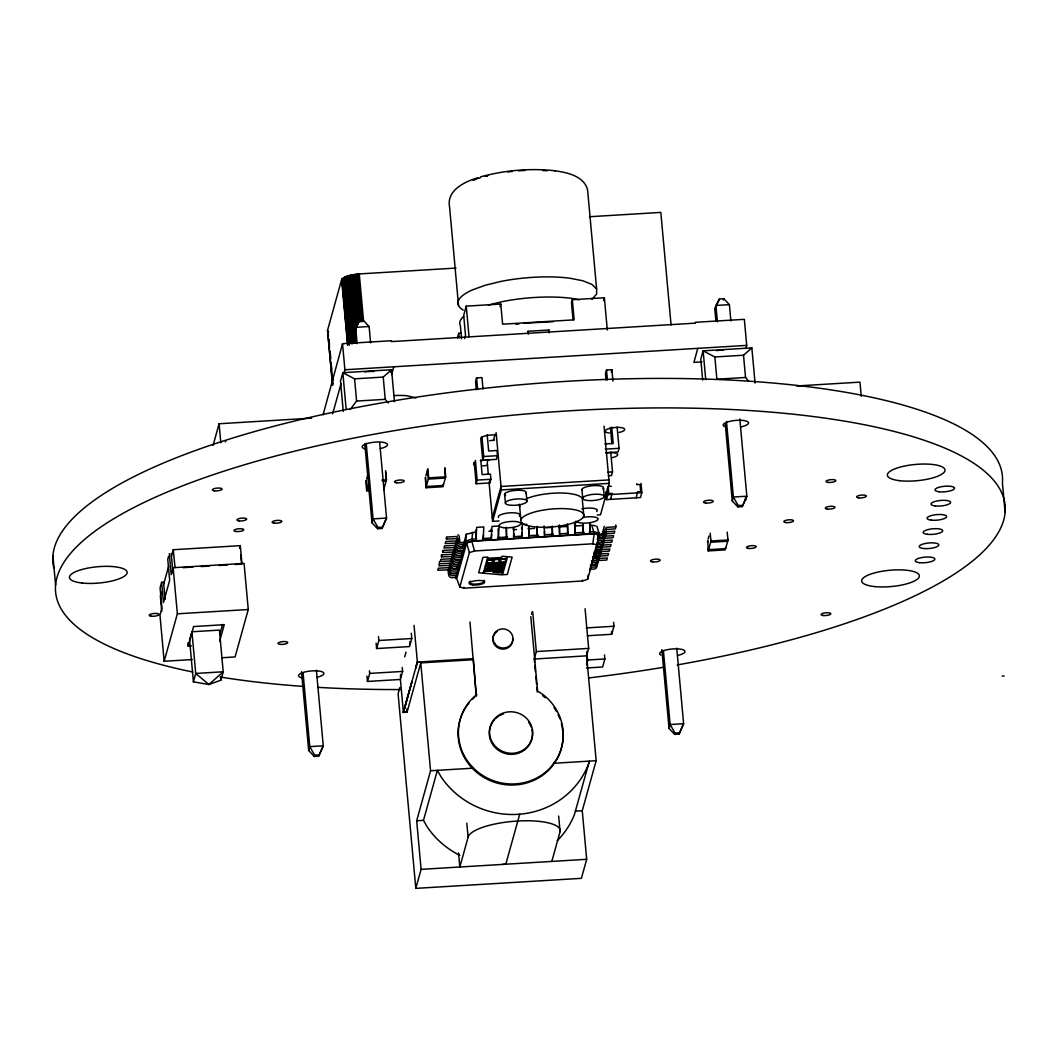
<?xml version="1.0" encoding="UTF-8"?>
<svg xmlns="http://www.w3.org/2000/svg" width="1058" height="1058" viewBox="0 0 1058 1058"><rect width="100%" height="100%" fill="white"/><g stroke="black" fill="none" stroke-linecap="round" stroke-linejoin="round"><path stroke-width="1.5" d="M506.213 527.188L506.57 538.906L506.465 528.273M559.484 525.297L559.603 535.692L559.259 525.204M400.466 677.742L400.598 674.435M595.575 563.583L595.561 564.033A1.534 1.455 15.5 0 1 594.57 565.131L590.364 565.448M595.852 556.984L595.879 556.376A2.698 2.579 15.5 0 1 596.09 555.741M596.818 559.14L596.791 559.576A1.534 1.455 15.5 0 1 595.813 560.674L591.594 560.991M597.082 552.527L597.122 551.919A2.698 2.579 15.5 0 1 597.334 551.284M596.924 565.673L596.884 566.48A3.478 3.319 15.5 0 1 594.662 568.979L589.954 569.363M598.154 561.216L598.127 562.023A3.478 3.319 15.5 0 1 595.892 564.522L591.184 564.919M598.735 559.14L598.696 559.947A3.478 3.319 15.5 0 1 596.474 562.433L591.766 562.83M599.397 556.773L599.357 557.579A3.478 3.319 15.5 0 1 597.135 560.066L592.427 560.462M599.979 554.683L599.939 555.49A3.478 3.319 15.5 0 1 597.717 557.989L593.009 558.373M600.534 545.769L600.508 546.219A1.534 1.455 15.5 0 1 599.529 547.317L596.567 547.555M601.209 550.226L601.182 551.033A3.478 3.319 15.5 0 1 598.947 553.532L594.239 553.916L594.08 552.078L598.286 551.773A1.534 1.455 15.5 0 0 599.264 550.663M601.764 541.312L601.751 541.762A1.534 1.455 15.5 0 1 600.759 542.86L597.81 543.098M602.042 534.713L602.068 534.105A2.698 2.579 15.5 0 1 602.28 533.457M602.452 545.769L602.412 546.576A3.478 3.319 15.5 0 1 600.19 549.076L595.482 549.472M603.007 536.856L602.981 537.305A1.534 1.455 15.5 0 1 602.002 538.403L597.796 538.72L597.955 540.559L602.663 540.162A3.478 3.319 15.5 0 0 604.885 537.676L604.541 532.637M603.113 543.402L603.073 544.209A3.478 3.319 15.5 0 1 600.851 546.708L596.143 547.092M603.642 534.938L603.311 529.648A2.698 2.579 15.5 0 1 603.523 529M603.695 541.326L603.655 542.119A3.478 3.319 15.5 0 1 601.433 544.619L596.725 545.015M604.343 538.945L604.316 539.752A3.478 3.319 15.5 0 1 602.081 542.251L597.373 542.635M605.586 534.488L605.546 535.295A3.478 3.319 15.5 0 1 603.324 537.795L598.616 538.191M582.945 523.644L583.037 534.277L582.694 523.776M455.628 576.835L455.8 578.673L465.705 543.032L466.353 534.211L475.822 532.002M472.556 532.2L471.894 541.008L465.705 543.032M582.469 581.001L587.64 579.321L597.201 544.896L598.577 534.978L594.173 533.867L471.828 541.299L466.657 542.979L456.752 578.607L459.794 587.084L464.184 588.182L582.469 581.001L582.574 580.141M587.64 579.321L588.116 575.314M459.794 587.084L469.355 552.66L474.526 550.967L592.811 543.799L594.173 533.867M513.619 527.836L513.725 538.482M528.921 526.91L529.013 537.543L528.669 527.056M537.054 526.421L537.16 537.054L536.816 526.567M544.447 533.682L544.182 526.381M567.643 524.57L567.749 535.203L567.392 524.041M575.036 531.83L575.023 529.833M590.1 523.207L590.192 533.84L589.848 523.34M332.715 385.31L327.544 330.374L341.522 279.947C345.873 274.644 354.073 274.789 360.394 273.863L455.985 268.071M483.255 573.171L483.85 570.976L502.96 569.826L503.449 568.067L484.339 569.217L487.725 557.077L482.951 557.368L478.666 572.762L483.255 573.171L483.85 570.976M484.18 573.224L484.736 571.188L502.867 570.09L502.457 571.637L492.909 572.219L499.495 572.854L502.338 572.047L501.571 574.811L484.167 573.264L484.736 571.188M415.675 668.14L417.368 661.964L414.035 625.384M411.284 633.213L411.774 638.516L409.539 646.557L376.595 648.554L376.119 643.251M469.964 621.998L476.285 695.82L473.31 658.671L421.058 661.845L407.066 712.166L403.389 712.391L400.4 679.395L402.622 671.42L402.252 667.439M168.526 556.468L167.759 559.259L169.664 580.273L163.461 602.584L161.623 582.31L163.54 582.191L165.101 599.397M161.623 582.31L160.075 587.864L161.927 608.152L159.97 615.161L164.162 661.263L192.199 659.557M161.438 592.176L160.366 596.051L161.768 611.418M163.699 584.029L168.672 566.189M171.462 556.138L173.248 549.724L240.311 545.65L241.991 564.086L235.445 564.483M221.889 657.759L235.074 656.952L248.26 609.514L244.067 563.411L173.155 567.723L171.224 574.692L169.306 553.678M175.073 567.604L173.248 549.724M213.068 445.458L219.099 423.755L311.674 418.135M164.162 661.263L177.36 613.812L173.155 567.723M189.99 638.768L191.934 631.771L219.416 630.105L223.212 671.777L220.884 680.175L208.889 684.526L193.402 681.841L189.607 640.169M191.392 645.883L188.165 646.081L193.601 626.548L224.256 624.683L219.667 641.214M193.402 681.841L195.73 673.443L191.934 631.771M239.597 548.229L240.311 545.65M219.654 634.919L222.577 624.405M745.85 348.505L746.71 345.384L744.343 319.331L695.423 322.306L695.503 323.14L391.513 341.589L391.434 340.742L342.527 343.705L323.074 414.815M355.594 342.673L354.549 331.26L355.647 327.332L359.125 320.865L363.542 320.6L369.123 326.512L370.604 342.818M332.635 413.89L340.993 383.803M344.022 372.879L344.895 369.758L342.527 343.705M359.125 320.865L354.549 331.26M390.799 372.535L391.566 369.745L342.832 372.694L340.504 381.065L343.268 411.43M391.645 374.598L393.814 366.795M366.61 478.877L367.43 475.902M369.784 490.621L366.69 490.806L368.687 483.625M316.382 670.243L323.259 745.811L318.683 756.192L314.279 756.457L308.685 750.545L309.782 746.631L303.051 672.716M379.677 442.509L386.554 518.063L381.978 528.458L377.574 528.722L371.98 522.811L373.077 518.883L366.2 443.328M383.684 488.439L383.935 487.513L384.028 488.531M383.684 489.775L386.448 479.869L385.601 470.665M314.279 756.457L314.636 755.174L309.782 746.631L323.259 745.811L318.683 756.192M377.574 528.722L377.931 527.439L373.077 518.883L386.554 518.063L381.978 528.458M457.466 337.753L458.696 333.336L461.275 333.177M607.305 329.977L604.369 297.761L572.312 299.705L574.137 319.847L502.616 324.184L500.778 304.043L466.247 306.146L463.695 315.337L465.52 335.479L464.674 338.547M400.4 679.461L367.457 681.458L369.692 673.417L369.44 670.759M376.595 648.554L378.83 640.513L378.473 636.532M425.858 475.836L427.855 468.654L428.688 477.859L425.938 487.764L442.945 486.733L445.696 476.827L444.863 467.623M442.932 485.397L443.196 484.471L443.289 485.49L426.281 486.521L426.189 485.503L425.938 486.429L425.448 477.317L425.938 487.764M483.017 389L481.972 377.574L476.576 377.904L475.558 381.568L476.312 389.754M500.037 306.701L500.778 304.043M439.44 561.891L439.017 565.818L449.134 565.422L449.981 571.016A3.478 3.319 15.5 0 0 452.639 573.211L457.36 573.026M459.846 564.112L455.112 564.298A3.478 3.319 15.5 0 1 452.467 562.102L451.607 556.521L441.503 556.905L442.072 554.828L452.031 554.326L453.036 560.013A3.478 3.319 15.5 0 0 455.694 562.221L460.415 562.036L460.256 560.198L456.024 560.396A1.534 1.455 15.5 0 1 454.861 559.418L454.755 558.994M461.076 559.669L456.355 559.841A3.478 3.319 15.5 0 1 453.697 557.645L452.85 552.064L442.733 552.448L443.315 550.372L453.26 549.869L454.279 555.569A3.478 3.319 15.5 0 0 456.937 557.764L461.658 557.579L461.486 555.741L457.268 555.939A1.534 1.455 15.5 0 1 456.104 554.974L455.998 554.537M464.793 546.298L460.071 546.483A3.478 3.319 15.5 0 1 457.413 544.288L456.567 538.694L446.45 539.091L447.031 537.001L456.977 536.512L457.995 542.199A3.478 3.319 15.5 0 0 460.64 544.394L465.375 544.222L465.203 542.37L460.984 542.569A1.534 1.455 15.5 0 1 459.807 541.603L459.185 536.34A2.698 2.579 15.5 0 0 457.797 534.845M415.781 667.757L417.368 661.964L403.389 712.325L407.066 712.166L406.775 708.979M480.768 459.886L482.104 474.566L490.423 474.063L490.899 479.261L489.88 482.924L476.166 483.757L477.184 480.094L475.399 460.428M487.169 434.679L488.664 450.999L496.982 450.496L497.445 455.681L496.427 459.357L482.712 460.19L483.731 456.514L481.945 436.861M456.725 568.887L458.035 564.152M462.849 546.827L466.353 534.211M488.122 459.384L487.249 462.531L488.293 473.931M493.359 440.525L495.104 434.243M457.783 569.085L460.362 559.788M461.222 556.693L462.954 550.491M527.598 332.794L528.008 331.286L548.943 330.017L549.208 332.9M492.287 517.891L501.029 486.468L608.932 479.922M499.138 520.959L492.605 521.356L501.333 489.92L496.136 432.722M548.52 331.524L548.943 330.017M585.074 608.747L588.671 648.395L586.608 655.841L596.157 760.715L582.257 810.706L586.674 859.308L581.397 878.338L415.807 888.376L421.097 869.359L416.68 820.757L430.566 770.753L420.753 662.89L473.005 659.742M459.833 855.353A83.37 79.535 15.5 0 1 427.207 826.906L423.491 820.334L437.39 770.343L441.107 776.916A83.37 79.535 15.5 0 0 519.716 814.197A83.37 79.535 15.5 0 0 588.301 764.643L589.372 761.125L574.401 814.647A83.37 79.535 15.5 0 1 557.262 840.674M573.026 319.728L571.479 302.694L572.312 299.705M513.553 536.644L513.844 533.549M522.361 522.745L521.859 537.98L522.149 532.61M476.391 695.82L476.589 694.749M472.278 768.227L472.516 767.103M603.589 300.591L604.369 297.761M544.315 536.618L544.606 531.248M531.513 614.156L532.227 611.603M612.952 381.158L611.908 369.692L606.512 370.022L605.493 373.686L606.089 380.206M611.233 372.138L611.908 369.692M534.554 662.176L534.264 659.028L536.327 651.569L532.716 611.921M575.565 521.369L574.904 534.766M604.039 426.176L609.236 483.374L600.508 514.81L597.241 515.008M610.731 452.229L612.516 471.881L611.498 475.545L608.443 475.73M617.131 427.009L619.062 448.314L618.044 451.978L605.864 452.718M641.016 483.4L641.849 492.605L640.474 497.551L606.472 499.614L607.847 494.668L607.279 488.531M519.716 814.197L505.817 864.188A83.37 79.535 15.5 0 1 502.576 864.399M597.281 539.62L598.577 534.978M589.623 570.553L599.529 534.912L596.924 526.289M615.862 524.913L615.452 528.841L605.705 529.463M554.247 763.254L554.551 762.183M586.582 664.966L587.693 660.946L586.833 651.543M636.215 497.815L637.498 491.838L640.698 491.639L640.037 484.485L636.85 484.683L636.757 483.651M604.488 654.981L604.859 658.962L602.624 666.99L586.37 667.982M587.335 635.765L611.709 634.284L613.944 626.243L613.587 622.263M551.813 861.424L560.079 831.667L558.65 816.035M697.791 348.36L693.889 362.391L702.049 361.889M715.882 320.812L714.838 309.399L715.935 305.471L719.414 299.004L723.831 298.74L729.412 304.651L730.893 320.958M719.414 299.004L714.838 309.399M723.474 300.022L723.831 298.74M708.159 538.985L708.979 536.022M707.577 542.423L707.749 540.479L708.238 550.914L725.246 549.882L727.997 539.977L727.163 532.108M708.225 549.578L708.49 548.652L708.582 549.671L725.59 548.639L725.497 547.621L725.233 548.547M710.817 540.294L710.645 542.251L727.653 541.22L727.811 539.263M708.238 550.914L710.989 541.008L710.156 533.139M676.736 648.144L683.613 723.698L679.038 734.093L674.634 734.358L669.04 728.446L670.137 724.518L663.406 650.604M739.82 419.008L746.842 496.202L742.266 506.597L737.862 506.861L732.268 500.95L733.366 497.022L726.489 421.468M674.634 734.358L674.991 733.075L670.137 724.518L683.613 723.698L679.038 734.093M737.862 506.861L738.22 505.579L733.366 497.022L746.842 496.202L742.266 506.597M404.711 656.82L406.021 652.151M399.779 687.594L398.099 693.664L415.807 888.376M225.38 441.913L225.804 440.908M487.976 565.104L504.613 563.848L505.023 562.38L489.351 563.345A3.108 0.873 -5.2 0 0 487.381 563.795L485.397 568.82L503.542 567.723L504.031 565.937L487.474 566.943L504.124 565.646L504.534 564.126L487.976 565.131M350.238 409.459L356.586 401.061L354.562 378.83L342.832 372.694L346.178 409.459M591.977 299.321L596.646 294.018L596.606 288.913L587.613 190.136C584.347 175.906 566.572 172.335 554.366 170.695M354.562 378.83L383.221 377.084L391.566 369.745L394.475 401.709M702.684 379.994L700.793 359.217L703.12 350.846L714.851 356.969L743.51 355.224L751.854 347.884L755.055 383.049M476.695 694.749L475.016 695.992A52.622 50.189 15.5 0 0 475.452 769.96A52.622 50.189 15.5 0 0 552.223 765.516L556.733 759.036A52.622 50.189 15.5 0 0 543.071 694.643L537.609 691.046L530.799 616.708M473.124 180.376L476.999 178.895M477.925 177.731C465.07 181.46 446.304 190.308 449.557 206.786L458.537 305.564M465.533 541.193L471.736 539.17L476.629 538.879M478.282 178.405L480.107 177.85M480.544 176.871C504.798 170.206 530.309 168.05 555.318 170.774M485.291 176.302L487.817 175.694L485.767 176.17M488.452 305.061L502.603 301.583A70.807 19.996 -5.2 0 1 571.677 298.356L579.136 299.811M516 324.33L519.2 323.827M524.027 323.179L553.321 321.685M589.518 216.731L660.827 212.407L671.076 325.004M369.123 326.512L355.647 327.332L357.128 343.638M729.412 304.651L715.935 305.471L717.417 321.777M344.895 369.758L746.71 345.384M751.854 347.884L703.12 350.846L705.739 379.61M356.586 401.061L385.244 399.329L388.286 402.913M748.561 381.052L745.533 377.468L716.874 379.2L714.851 356.969M796.621 385.972L859.956 382.136L861.252 396.353M604.885 443.95L613.204 443.447L611.709 427.128M483.731 456.514L497.445 455.681M605.348 449.134L619.062 448.314M381.806 480.147L386.448 479.869M428.688 477.859L445.696 476.827M383.009 481.297L386.104 481.112L385.615 472M477.184 480.094L490.899 479.261M607.94 472.159L612.516 471.881M370.128 489.378L367.033 489.563L366.941 488.545L366.676 489.47L366.187 480.372L366.69 490.806M501.333 489.92L609.236 483.374M611.352 486.23L608.165 486.416L608.813 493.583L612 493.385L610.717 499.363L610.625 498.331M607.847 494.668L641.849 492.605M377.931 527.439L382.335 527.175M738.22 505.579L742.623 505.314M522.533 524.583L526.831 524.318M488.875 531.209L492.129 531.01M513.342 529.727L516.608 529.529M528.021 528.828L534.554 528.431M544.341 527.836L550.874 527.439M559.021 526.95L567.181 526.461M575.34 525.958L583.5 525.469M616.034 526.752L606.102 527.466L606.128 533.219A3.478 3.319 15.5 0 1 603.906 535.705L599.198 536.102M483.149 538.482L491.309 537.993M497.842 537.596L507.628 537.001M514.148 536.604L522.308 536.102M528.828 535.705L538.615 535.123M545.148 534.726L553.308 534.224M559.827 533.827L567.987 533.338M574.507 532.941L584.294 532.346M589.2 532.055L594.093 531.751L599.357 533.073M605.295 531.79L614.791 531.209L614.209 533.298L604.713 533.867M471.894 541.008L594.252 533.589L599.529 534.912M599.026 534.264L603.245 533.946A1.534 1.455 15.5 0 0 604.224 532.848L603.88 527.558A2.698 2.579 15.5 0 1 604.475 526.368M604.065 536.247L613.561 535.665L612.979 537.755L603.483 538.324M602.822 540.704L612.317 540.122L611.736 542.212L602.24 542.78M183.1 567.657L192.913 567.062M201.099 566.572L209.272 566.07M219.085 565.475L227.272 564.985M463.549 550.755L458.828 550.94A3.478 3.319 15.5 0 1 456.17 548.732L455.324 543.151L445.206 543.548L445.788 541.458L455.734 540.969L456.752 546.655A3.478 3.319 15.5 0 0 459.41 548.851L464.131 548.666L463.973 546.827L459.741 547.026A1.534 1.455 15.5 0 1 458.577 546.06L458.471 545.624M603.166 545.055L611.074 544.579L610.506 546.655L601.01 547.237M462.32 555.212L457.585 555.384A3.478 3.319 15.5 0 1 454.94 553.189L454.094 547.608L443.976 548.004L444.558 545.915L454.504 545.412L455.522 551.112A3.478 3.319 15.5 0 0 458.167 553.308L462.901 553.122L462.73 551.284L458.511 551.482A1.534 1.455 15.5 0 1 457.334 550.517L457.241 550.081M710.989 541.008L727.997 539.977M600.349 549.605L609.844 549.036L609.263 551.112L599.767 551.694M594.9 551.549L599.608 551.152A3.478 3.319 15.5 0 0 601.83 548.666L601.618 545.042M439.599 563.729L449.544 563.24L450.563 568.926A3.478 3.319 15.5 0 0 453.221 571.122L457.942 570.95L457.77 569.111L453.551 569.31A1.534 1.455 15.5 0 1 452.388 568.331L452.282 567.895M599.106 554.061L608.601 553.493L608.019 555.569L600.111 556.045M593.67 556.005L598.365 555.609A3.478 3.319 15.5 0 0 600.6 553.122L600.375 549.499M592.837 556.534L597.056 556.217A1.534 1.455 15.5 0 0 598.034 555.119M597.863 558.518L607.371 557.936L606.789 560.026L598.868 560.502M458.603 568.569L453.882 568.754A3.478 3.319 15.5 0 1 451.224 566.559L450.377 560.978L440.26 561.362L440.842 559.285L450.787 558.783L451.806 564.469A3.478 3.319 15.5 0 0 454.451 566.665L459.185 566.493L459.013 564.655L454.795 564.853A1.534 1.455 15.5 0 1 453.618 563.874L453.525 563.438M590.536 567.286L595.231 566.89A3.478 3.319 15.5 0 0 597.466 564.403L597.241 560.78M456.13 577.483L451.396 577.668A3.478 3.319 15.5 0 1 448.751 575.459L447.904 569.878L437.787 570.275L438.369 568.186L448.314 567.696L449.333 573.383A3.478 3.319 15.5 0 0 451.978 575.578L456.699 575.393L456.54 573.555L452.321 573.753A1.534 1.455 15.5 0 1 451.144 572.788L451.039 572.352M177.36 613.812L248.26 609.514M378.83 640.513L411.774 638.516M586.317 627.923L613.944 626.243M536.327 651.569L588.671 648.395M534.264 659.028L586.608 655.841M586.978 660.047L604.859 658.962M369.692 673.417L402.622 671.42M1002.243 676.128L1004.121 676.009M674.991 733.075L679.395 732.81M314.636 755.174L319.04 754.909M430.566 770.753L473.336 768.161M553.413 763.307L596.157 760.715M416.68 820.757L423.491 820.334M575.473 811.116L582.257 810.706M421.097 869.359L586.674 859.308M592.969 525.297L595.614 525.958M592.811 543.799L597.201 544.896M416.045 397.967L407.224 395.798A26.728 7.551 -5.2 0 0 394.396 395.586M328.668 332.093L327.636 330.982M596.606 288.913L591.858 284.39L582.733 280.74L569.839 278.214A70.807 19.996 -5.2 0 0 500.778 281.454L485.053 285.316L472.225 289.985A68.016 19.203 -5.2 0 0 463.272 310.087M591.66 524.966L594.252 533.589M463.88 587.335L464.184 588.182M471.828 541.299L474.526 550.967M466.657 542.979L469.355 552.66M458.603 538.416L459 541.841M1005.1 512.35L1002.415 482.858A476.708 134.591 -5.2 0 0 517.746 384.993A476.708 134.591 -5.2 0 0 53.813 567.881M743.51 355.224L745.533 377.468M745.454 496.85L745.758 500.13M725.246 423.755L732.268 500.95M661.872 649.599L669.04 728.446M606.512 370.022L607.411 379.809M610.4 427.525L611.881 443.844M605.771 491.944L606.472 499.614M603.51 488.108L604.29 496.757A10.871 3.068 -5.2 0 1 587.349 500.46A10.871 3.068 -5.2 0 1 588.87 495.012A10.871 3.068 -5.2 0 1 604.29 496.757M602.875 535.454L602.65 532.015A2.698 2.579 15.5 0 1 602.862 531.38M611.471 631.626L611.709 634.284M597.664 550.451L597.929 553.268M596.434 554.908L596.686 557.725M581.926 489.418L582.72 498.067M583.804 516.026A31.7 8.953 -5.2 0 0 538.813 510.961A31.7 8.953 -5.2 0 0 534.396 526.831A31.7 8.953 -5.2 0 0 583.804 516.026L582.389 500.46A31.7 8.953 -5.2 0 0 562.486 493.041A31.7 8.953 -5.2 0 0 526.17 498.86M574.891 528.431L574.56 524.265M528.008 331.286L528.273 334.169M526.183 492.803L526.963 501.452A10.871 3.068 -5.2 0 1 510.022 505.155A10.871 3.068 -5.2 0 1 511.53 499.707A10.871 3.068 -5.2 0 1 526.963 501.452M534.845 665.323L535.414 671.632M535.851 676.366L536.578 684.248M536.869 687.396L537.305 692.117M520.867 519.848L519.452 504.282A31.7 8.953 -5.2 0 0 519.862 506.584M504.6 494.112L505.38 502.762M489.642 480.332L489.88 482.924M489.034 482.064L492.605 521.356M476.576 377.904L477.621 389.37M480.927 440.525L482.712 460.19M466.247 306.146L469.038 336.748M474.222 462.465L476.166 483.757M461.566 338.785L460.375 325.705A68.016 19.203 -5.2 0 1 463.708 316.355M458.696 333.336L459.119 337.978M444.863 468.959L445.352 478.057L428.345 479.089L427.511 469.884M450.205 571.611L450.47 574.441M446.278 537.252L446.45 539.091M442.575 550.61L442.733 552.448M466.816 823.19L468.099 837.262L459.833 867.005L458.55 852.933M441.331 555.066L441.503 556.905M409.922 641.598L410.16 644.256M383.221 377.084L385.244 399.329M359.284 273.943L363.608 321.42M358.186 274.048L362.51 321.526M357.088 274.154L361.413 321.632M356.004 274.286L360.315 321.764M354.919 274.445L359.244 321.923M353.861 274.617L358.331 323.735M352.817 274.802L357.432 325.547M351.798 275.001L356.572 327.398M350.806 275.212L355.872 330.889M349.854 275.45L354.919 331.114M355.224 334.394L355.964 342.58M364.812 443.963L371.98 522.811M348.928 275.702L355.038 342.818M348.056 275.953L354.166 343.083M347.209 276.217L353.319 343.347M346.416 276.508L352.526 343.625M345.675 276.799L351.785 343.916M344.987 277.09L350.952 342.58M344.353 277.394L350.317 342.885M343.784 277.712L349.735 343.202M343.268 278.016L349.378 345.146M342.805 278.347L348.77 343.837M342.422 278.664L348.386 344.154M342.091 278.981L348.056 344.472M341.84 279.299L347.791 344.789M341.641 279.629L347.606 345.12M366.967 676.141L367.457 681.458M329.051 340.015L329.501 344.934M330.096 351.481L330.691 358.027M331.141 362.947L331.736 369.493M332.186 374.4L332.781 380.946M328.02 331.564L328.469 336.47M328.76 339.75L329.514 347.937M329.805 351.203L330.546 359.389M330.85 362.669L331.749 372.495M332.04 375.762L332.781 383.948M327.544 330.374L332.476 384.715M301.517 671.711L308.685 750.545M240.695 554.815L241.409 562.618M219.099 423.755L220.831 442.72M220.593 676.975L220.884 680.175M187.874 642.894L188.165 646.081M171.224 553.559L172.996 573.039M52.9 555.609L55.585 585.114M552.342 526.276L552.448 536.128L552.144 526.329M544.05 527.466L543.971 526.13M521.607 528.828L521.515 527.492M513.461 529.317L513.381 527.982M491.56 534.475L491.269 539.845L491.944 526.434L499.098 526.011L498.424 539.408L498.08 528.907M491.018 530.68L490.925 529.344M483.427 534.964L483.136 540.334L483.797 526.937L476.655 527.36L475.981 540.77L475.637 530.27M192.834 672.028A476.708 134.591 -5.2 0 1 252.465 462.425A476.708 134.591 -5.2 0 1 953.813 452.136A476.708 134.591 -5.2 0 1 677.213 664.927M664.252 667.148A476.708 134.591 -5.2 0 1 588.579 677.953M400.03 689.565A476.708 134.591 -5.2 0 1 317.532 687.33M302.667 686.364A476.708 134.591 -5.2 0 1 220.183 677.014M494.522 439.996A9.8 2.764 -5.2 0 1 489.55 440.67M481.522 439.758A9.8 2.764 -5.2 0 1 484.009 436.24A9.8 2.764 -5.2 0 1 495.898 435.076M606.194 452.917A9.8 2.764 -5.2 0 1 617.25 453.869A9.8 2.764 -5.2 0 1 612.132 457.664M724.386 426.519A12.736 3.597 -5.2 0 1 730.417 421.203A12.736 3.597 -5.2 0 1 747.318 421.507A12.736 3.597 -5.2 0 1 741.288 426.824M365.962 449.081A12.736 3.597 -5.2 0 1 366.914 443.606A12.736 3.597 -5.2 0 1 385.615 442.945A12.736 3.597 -5.2 0 1 380.298 448.566M302.323 677.887A12.736 3.597 -5.2 0 1 303.276 672.412A12.736 3.597 -5.2 0 1 321.976 671.751A12.736 3.597 -5.2 0 1 316.659 677.371M660.84 655.087A12.736 3.597 -5.2 0 1 666.871 649.784A12.736 3.597 -5.2 0 1 683.772 650.075A12.736 3.597 -5.2 0 1 677.742 655.391M487.513 465.229A9.8 2.764 -5.2 0 1 482.541 465.904M474.5 464.991A9.8 2.764 -5.2 0 1 475.293 462.161M480.306 460.68A9.8 2.764 -5.2 0 1 488.875 460.309M609.421 433.026A9.8 2.764 -5.2 0 1 608.019 428.9A9.8 2.764 -5.2 0 1 622.924 428.001A9.8 2.764 -5.2 0 1 619.155 432.431M581.821 508.885A10.871 3.068 -5.2 0 1 593.723 508.395A10.871 3.068 -5.2 0 1 596.659 511.464M582.601 517.547A10.871 3.068 -5.2 0 1 597.386 518.01A10.871 3.068 -5.2 0 1 590.113 522.665A10.871 3.068 -5.2 0 1 576.597 521.382M582.072 490.211A10.871 3.068 -5.2 0 1 593.591 485.622A10.871 3.068 -5.2 0 1 602.915 488.941M505.605 495.594A10.871 3.068 -5.2 0 1 514.849 490.423A10.871 3.068 -5.2 0 1 525.588 493.636M498.477 517.415A10.871 3.068 -5.2 0 1 509.996 512.826A10.871 3.068 -5.2 0 1 519.319 516.159M452.837 552.66A2.698 2.579 15.5 0 1 453.432 553.043M454.675 548.586A2.698 2.579 15.5 0 1 455.469 549.697M455.905 544.129A2.698 2.579 15.5 0 1 456.382 544.632M449.716 566.4A2.698 2.579 15.5 0 1 450.192 566.916M483.81 580.313A7.697 2.169 -5.2 0 1 476.259 584.056A7.697 2.169 -5.2 0 1 470.572 581.12M561.362 723.46A52.622 50.189 15.5 0 1 556.442 760.12L551.906 766.6A52.622 50.189 15.5 0 1 481.654 776.043A52.622 50.189 15.5 0 1 464.634 709.257M465.454 707.895A52.622 50.189 15.5 0 1 469.17 702.763M472.384 699.232A52.622 50.189 15.5 0 1 474.711 697.063M542.78 695.714A52.622 50.189 15.5 0 1 545.306 697.791M553.982 707.485A52.622 50.189 15.5 0 1 556.548 711.598M558.042 714.454A52.622 50.189 15.5 0 1 559.92 718.885M531.923 729.61A21.676 20.684 15.5 0 1 505.698 753.64A21.676 20.684 15.5 0 1 494.284 719.89M495.223 718.911A21.676 20.684 15.5 0 1 498.437 716.332M499.614 715.618A21.676 20.684 15.5 0 1 503.436 713.938M528.537 722.125A21.676 20.684 15.5 0 1 531.142 726.991M512.68 638.939A10.011 9.548 15.5 0 1 498.53 648.118A10.011 9.548 15.5 0 1 497.022 631.56M468.046 837.275A46.314 13.159 -5 0 1 517.283 821.048A46.314 13.159 -5 0 1 560.145 831.667M507.642 171.978A58.759 16.584 -5.2 0 1 512.323 171.422M518.618 170.841A58.759 16.584 -5.2 0 1 524.887 170.47M542.873 170.523A58.759 16.584 -5.2 0 1 547.026 170.814M332.357 383.38A56.471 15.949 -5.2 0 1 333.376 378.354M716.597 350.661A13.357 3.769 -5.2 0 1 723.394 350.053M364.798 371.9A13.357 3.769 -5.2 0 1 373.699 371.543M411.959 681.524L403.389 712.391L411.959 681.524M487.831 560.066L486.971 563.147L505.116 562.049L505.975 558.955L501.201 559.246L500.725 560.938L498.807 561.057L499.283 559.365L494.496 559.656L494.033 561.348L492.142 561.467L492.605 559.775L487.831 560.066M488.333 558.254L487.91 559.788L506.055 558.69L506.623 556.614L502.047 556.204L501.704 557.447L488.333 558.254M507.549 556.693L502.524 574.759L507.311 574.468L512.125 557.103L507.549 556.693M223.212 671.777L208.889 684.526L195.73 673.443L223.212 671.777M421.044 661.832L417.368 662.057L421.058 661.845M396.578 482.805A4.906 1.389 -5.2 0 0 404.222 481.139A4.906 1.389 -5.2 0 0 397.266 480.358A4.906 1.389 -5.2 0 0 396.578 482.805M828.15 482.422A4.906 1.389 -5.2 0 0 835.794 480.755A4.906 1.389 -5.2 0 0 828.824 479.962A4.906 1.389 -5.2 0 0 828.15 482.422M748.561 548.441A4.906 1.389 -5.2 0 0 756.205 546.761A4.906 1.389 -5.2 0 0 749.249 545.981A4.906 1.389 -5.2 0 0 748.561 548.441M899.789 480.702A28.95 8.173 -5.2 0 0 944.926 470.836A28.95 8.173 -5.2 0 0 903.823 466.208A28.95 8.173 -5.2 0 0 899.789 480.702M874.146 586.529A28.95 8.173 -5.2 0 0 919.283 576.663A28.95 8.173 -5.2 0 0 878.18 572.021A28.95 8.173 -5.2 0 0 874.146 586.529M823.177 615.531A4.906 1.389 -5.2 0 0 830.821 613.852A4.906 1.389 -5.2 0 0 823.865 613.071A4.906 1.389 -5.2 0 0 823.177 615.531M280.079 644.362A4.906 1.389 -5.2 0 0 287.723 642.682A4.906 1.389 -5.2 0 0 280.767 641.902A4.906 1.389 -5.2 0 0 280.079 644.362M705.607 503.026A4.906 1.389 -5.2 0 0 713.251 501.36A4.906 1.389 -5.2 0 0 706.294 500.566A4.906 1.389 -5.2 0 0 705.607 503.026M81.916 583.011A28.95 8.173 -5.2 0 0 127.053 573.132A28.95 8.173 -5.2 0 0 85.949 568.503A28.95 8.173 -5.2 0 0 81.916 583.011M785.896 522.573A4.906 1.389 -5.2 0 0 793.54 520.906A4.906 1.389 -5.2 0 0 786.583 520.126A4.906 1.389 -5.2 0 0 785.896 522.573M151.307 616.232A4.906 1.389 -5.2 0 0 158.951 614.553A4.906 1.389 -5.2 0 0 151.982 613.772A4.906 1.389 -5.2 0 0 151.307 616.232M927.416 534.316A9.8 2.764 -5.2 0 0 942.691 530.971A9.8 2.764 -5.2 0 0 928.779 529.397A9.8 2.764 -5.2 0 0 927.416 534.316M931.357 520.139A9.8 2.764 -5.2 0 0 946.632 516.793A9.8 2.764 -5.2 0 0 932.72 515.22A9.8 2.764 -5.2 0 0 931.357 520.139M919.534 562.671A9.8 2.764 -5.2 0 0 934.822 559.325A9.8 2.764 -5.2 0 0 920.896 557.751A9.8 2.764 -5.2 0 0 919.534 562.671M923.475 548.494A9.8 2.764 -5.2 0 0 938.763 545.148A9.8 2.764 -5.2 0 0 924.837 543.574A9.8 2.764 -5.2 0 0 923.475 548.494M827.33 509.083A4.906 1.389 -5.2 0 0 834.974 507.417A4.906 1.389 -5.2 0 0 828.017 506.637A4.906 1.389 -5.2 0 0 827.33 509.083M236.079 531.513A4.906 1.389 -5.2 0 0 243.724 529.846A4.906 1.389 -5.2 0 0 236.767 529.053A4.906 1.389 -5.2 0 0 236.079 531.513M239.029 520.906A4.906 1.389 -5.2 0 0 246.673 519.24A4.906 1.389 -5.2 0 0 239.716 518.446A4.906 1.389 -5.2 0 0 239.029 520.906M274.207 523.168A4.906 1.389 -5.2 0 0 281.838 521.488A4.906 1.389 -5.2 0 0 274.882 520.708A4.906 1.389 -5.2 0 0 274.207 523.168M652.495 561.943A4.906 1.389 -5.2 0 0 660.126 560.277A4.906 1.389 -5.2 0 0 653.17 559.497A4.906 1.389 -5.2 0 0 652.495 561.943M858.712 497.855A4.906 1.389 -5.2 0 0 866.357 496.189A4.906 1.389 -5.2 0 0 859.4 495.395A4.906 1.389 -5.2 0 0 858.712 497.855M214.417 490.846A4.906 1.389 -5.2 0 0 222.061 489.18A4.906 1.389 -5.2 0 0 215.091 488.386A4.906 1.389 -5.2 0 0 214.417 490.846M939.24 491.772A9.8 2.764 -5.2 0 0 954.514 488.439A9.8 2.764 -5.2 0 0 940.602 486.865A9.8 2.764 -5.2 0 0 939.24 491.772M935.298 505.962A9.8 2.764 -5.2 0 0 950.573 502.616A9.8 2.764 -5.2 0 0 936.661 501.042A9.8 2.764 -5.2 0 0 935.298 505.962M503.767 527.678A10.871 3.068 -5.2 0 0 520.708 523.975A10.871 3.068 -5.2 0 0 505.274 522.229A10.871 3.068 -5.2 0 0 503.767 527.678M472.609 584.915A7.697 2.169 -5.2 0 0 484.617 582.297A7.697 2.169 -5.2 0 0 473.68 581.054A7.697 2.169 -5.2 0 0 472.609 584.915M493.438 744.025A21.676 20.684 15.5 0 0 530.719 741.764A21.676 20.684 15.5 0 0 509.242 711.822A21.676 20.684 15.5 0 0 493.438 744.025M494.866 643.767A10.011 9.548 15.5 0 0 512.085 642.722A10.011 9.548 15.5 0 0 502.166 628.915A10.011 9.548 15.5 0 0 494.866 643.767"/></g></svg>
